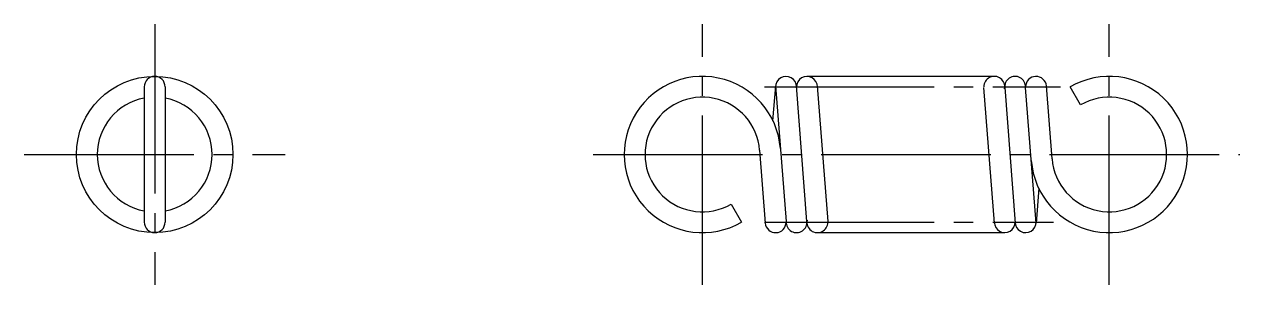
# Model space of a CAD drawing. Extents: x 5.1 to 78.4, y 5 to 58.4.
# Drawn here: x 55.14 to 78.44, y 53.38 to 58.38 of the extents above; entities outside this region: 2.
import ezdxf

# ---------------------------------------------------------------- set-up
doc = ezdxf.new("R2010")
doc.units = 0
doc.header["$LTSCALE"] = 0.25
doc.linetypes.add('CENTER', pattern=[17.5, 13, -1.5, 1.5, -1.5])
doc.linetypes.add('PHANTOM', pattern=[63.5, 31.75, -6.35, 6.35, -6.35, 6.35, -6.35])
doc.layers.get('0').update_dxf_attribs({"linetype": 'CONTINUOUS'})
doc.layers.add('CENTER', color=1, linetype='CENTER')
doc.styles.get("Standard").update_dxf_attribs({"font": 'txt', "bigfont": 'BIGFONT'})

msp = doc.modelspace()

# ---------------------------------------------------------------- linework, layer by layer
at = {"color": 3, "linetype": 'PHANTOM'}
for p, q in [((73.738, 57.378), (70.146, 57.378)), ((70.346, 54.378), (73.938, 54.378))]:
    msp.add_line(p, q, dxfattribs=at)
for p, q in [((57.442, 57.178), (57.442, 54.578)), ((57.842, 57.178), (57.842, 54.578)), ((69.495, 56.526), (69.547, 57.194)), ((69.545, 57.194), (69.745, 54.594)), ((70.145, 54.594), (69.945, 57.194)), ((70.345, 57.194), (70.545, 54.594)), ((73.739, 54.563), (73.539, 57.163)), ((73.939, 57.163), (74.139, 54.563)), ((74.539, 54.563), (74.339, 57.163)), ((74.845, 55.794), (74.738, 57.194)), ((75.392, 56.831), (75.192, 57.177)), ((57.842, 56.528), (57.842, 56.528)), ((69.239, 55.963), (69.347, 54.563)), ((57.842, 55.878), (57.842, 55.878)), ((74.589, 55.231), (74.538, 54.563)), ((68.692, 54.926), (68.892, 54.579))]:
    msp.add_line(p, q)
msp.add_circle((57.642, 55.878), 1.5)
for centre, radius, start, end in [((57.642, 57.178), 0.2, 0, 180), ((68.142, 55.878), 1.5, 4.3987, 300), ((69.746, 57.178), 0.2, 0, 181.8235), ((70.146, 57.178), 0.2, 0, 181.8235), ((73.738, 57.178), 0.2, 349.3791, 180), ((74.138, 57.178), 0.2, 349.3791, 180), ((74.538, 57.178), 0.2, 4.3987, 180), ((75.942, 55.878), 1.5, 184.3987, 120), ((57.642, 55.878), 1.1, 100.4757, 259.5243), ((57.642, 55.878), 1.1, 280.4757, 79.5243), ((68.142, 55.878), 1.1, 4.3987, 300), ((75.942, 55.878), 1.1, 184.3987, 120), ((57.642, 54.578), 0.2, 180, 0), ((69.546, 54.578), 0.2, 184.3987, 0), ((69.946, 54.578), 0.2, 169.3791, 0), ((70.346, 54.578), 0.2, 169.3791, 0), ((73.938, 54.578), 0.2, 180, 1.8235), ((74.338, 54.578), 0.2, 180, 1.8235)]:
    msp.add_arc(centre, radius, start, end)
at = {"layer": 'CENTER', "color": 1, "linetype": 'CENTER'}
for p, q in [((57.642, 58.378), (57.642, 53.378)), ((68.142, 53.378), (68.142, 58.378)), ((75.942, 53.378), (75.942, 58.378)), ((69.334, 57.178), (75.008, 57.178)), ((55.142, 55.878), (60.142, 55.878)), ((66.046, 55.878), (78.442, 55.878)), ((69.334, 54.578), (74.871, 54.578))]:
    msp.add_line(p, q, dxfattribs=at)

# ---------------------------------------------------------------- texts
for s, p in [('AWS3-10', (5, 12.5)), ('AWS03', (5, 5))]:
    msp.add_text(s, height=2).set_placement(p)

doc.saveas('drawing.dxf')
